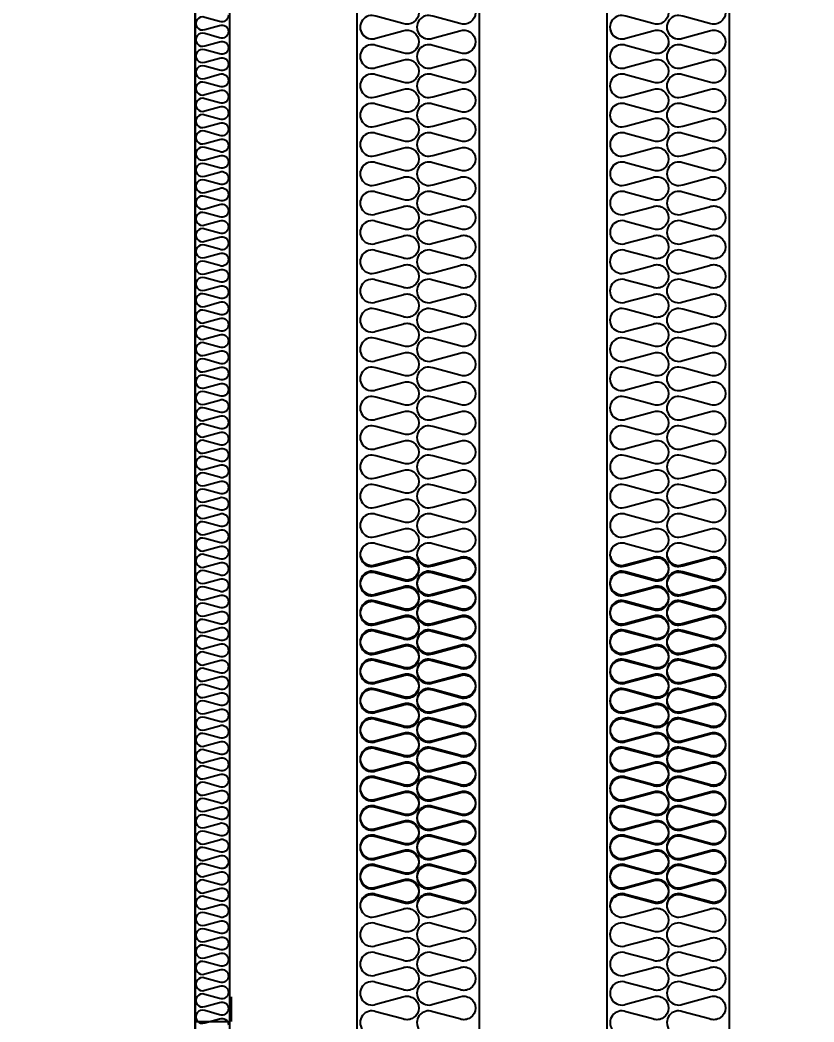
# Model space of a CAD drawing. Header units: millimetres. Extents: x 3347 to 35460, y 2813 to 25521.
# Drawn here: x 6545 to 7517, y 11121 to 12349 of the extents above; entities that cross this region are included whole.
import ezdxf

# ---------------------------------------------------------------- set-up
doc = ezdxf.new("R2010")
doc.units = ezdxf.units.MM
doc.layers.add('SMS', color=220, linetype='Continuous')
doc.layers.add('냉각탑_dim', color=1, linetype='Continuous')
doc.styles.add('HY울릉도L', font='')
doc.styles.get('HY울릉도L').set_extended_font_data('HY울릉도L')
doc.dimstyles.new('성지DIM', dxfattribs={"dimtxt": 3.5, "dimasz": 3, "dimexe": 1, "dimexo": 2.5, "dimgap": 2, "dimtad": 1, "dimdec": 0, "dimzin": 3, "dimdsep": 46, "dimtxsty": 'HY울릉도L', "dimblk": 'ARCHTICK', "dimcen": -2, "dimclrd": 256, "dimclre": 256, "dimclrt": 7, "dimadec": 0, "dimazin": 0, "dimtfac": 1, "dimtdec": 0, "dimtofl": 0, "dimtmove": 0, "dimatfit": 3, "dimfxl": 1, "dimtolj": 1, "dimtzin": 0, "dimlwe": -1, "dimarcsym": 0})

# ---------------------------------------------------------------- blocks, each defined once
blk = doc.blocks.new('*D526')
at = {"layer": 'Defpoints', "color": 0, "transparency": 16777216}
for p in [(6759.2, 14220.2), (6114.5, 10620.2), (6759.2, 10620.2)]:
    blk.add_point(p, dxfattribs=at)
at = {"layer": '냉각탑_dim', "transparency": 16777216}
for p, q in [((6659.2, 14220.2), (6074.5, 14220.2)), ((6659.2, 10620.2), (6074.5, 10620.2))]:
    blk.add_line(p, q, dxfattribs=at)
at = {"layer": '냉각탑_dim', "lineweight": -2, "transparency": 16777216}
blk.add_line((6114.5, 14100.2), (6114.5, 10740.2), dxfattribs=at)
at = {"layer": '냉각탑_dim', "transparency": 16777216}
for points in [[(6094.5, 14100.2), (6134.5, 14100.2), (6114.5, 14220.2)], [(6094.5, 10740.2), (6134.5, 10740.2), (6114.5, 10620.2)]]:
    blk.add_solid(points, dxfattribs=at)
at = {"layer": '냉각탑_dim', "color": 7, "transparency": 16777216, "insert": (5964.5, 12420.2), "char_height": 140, "attachment_point": 5, "rotation": 90, "style": 'HY울릉도L'}
blk.add_mtext('\\A1;3600', dxfattribs=at)
blk = doc.blocks.new('*D529')
at = {"layer": 'Defpoints', "color": 0, "transparency": 16777216}
for p in [(5088.1, 14220.2), (6759.2, 14220.2), (6609.2, 9870.2)]:
    blk.add_point(p, dxfattribs=at)
at = {"layer": '냉각탑_dim', "transparency": 16777216}
for p, q in [((6659.2, 14220.2), (5048.1, 14220.2)), ((6509.2, 9870.2), (5048.1, 9870.2))]:
    blk.add_line(p, q, dxfattribs=at)
at = {"layer": '냉각탑_dim', "lineweight": -2, "transparency": 16777216}
blk.add_line((5088.1, 9990.2), (5088.1, 14100.2), dxfattribs=at)
at = {"layer": '냉각탑_dim', "transparency": 16777216}
for points in [[(5068.1, 14100.2), (5108.1, 14100.2), (5088.1, 14220.2)], [(5068.1, 9990.2), (5108.1, 9990.2), (5088.1, 9870.2)]]:
    blk.add_solid(points, dxfattribs=at)
at = {"layer": '냉각탑_dim', "color": 7, "transparency": 16777216, "insert": (4938.1, 12045.2), "char_height": 140, "attachment_point": 5, "rotation": 90, "style": 'HY울릉도L'}
blk.add_mtext('\\A1;4350', dxfattribs=at)
blk = doc.blocks.new('3')
for p, q in [((6759.2, 14220.2), (6759.2, 10620.2)), ((6759.2, 13828.2), (6759.2, 11122.2)), ((6801.2, 13828.2), (6801.2, 11122.2)), ((6803.2, 11152.2), (6803.2, 11122.2)), ((6759.2, 11122.2), (6801.2, 11122.2))]:
    blk.add_line(p, q)
at = {"color": 7}
for p, q in [((6759.2, 14220.2), (6759.2, 10620.2)), ((6801.2, 14220.2), (6801.2, 10700.2)), ((6957.2, 14178.2), (6957.2, 10700.2)), ((7107.2, 14178.2), (7107.2, 10700.2)), ((7263.2, 14178.2), (7263.2, 10700.2)), ((7413.2, 14178.2), (7413.2, 10700.2))]:
    blk.add_line(p, q, dxfattribs=at)
at = {"ltscale": 500, "elevation": 0}
blk.add_lwpolyline([(6759.2, 14220.2), (10959.2, 14220.2), (10959.2, 10620.2), (6759.2, 10620.2)], close=True, dxfattribs=at)
at = {"layer": 'SMS', "color": 5, "elevation": 0}
for points in [[(7033, 12358.2, -0.524856), (7013.6, 12344.8), (6980.7, 12353.7, 1.449198), (6980.7, 12326.8), (7013.6, 12335.7, -0.524856), (7033, 12322.3, -0.417249), (7018.5, 12307.9)], [(7102.6, 12358.2, -0.524856), (7083.2, 12344.8), (7050.3, 12353.7, 1.449198), (7050.3, 12326.8), (7083.2, 12335.7, -0.524856), (7102.6, 12322.3, -0.417249), (7088.1, 12307.9)], [(7339, 12358.2, -0.524856), (7319.6, 12344.8), (7286.7, 12353.7, 1.449198), (7286.7, 12326.8), (7319.6, 12335.7, -0.524856), (7339, 12322.3, -0.417249), (7324.5, 12307.9)], [(7408.6, 12358.2, -0.524856), (7389.2, 12344.8), (7356.3, 12353.7, 1.449198), (7356.3, 12326.8), (7389.2, 12335.7, -0.524856), (7408.6, 12322.3, -0.417249), (7394.1, 12307.9)], [(6800, 12354.8, -0.524856), (6789.2, 12347.4), (6771, 12352.3, 1.449198), (6771, 12337.4), (6789.2, 12342.3, -0.524856), (6800, 12334.9, -0.524856), (6789.2, 12327.4), (6771, 12332.4, 1.449198), (6771, 12317.4), (6789.2, 12322.4, -0.524856), (6800, 12314.9, -0.524856), (6789.2, 12307.5), (6771, 12312.4, 1.449198), (6771, 12297.5), (6789.2, 12302.4, -0.524856), (6800, 12295, -0.524856), (6789.2, 12287.5), (6771, 12292.5, 1.449198), (6771, 12277.5), (6789.2, 12282.5, -0.524856), (6800, 12275, -0.524856), (6789.2, 12267.6), (6771, 12272.5, 1.449198), (6771, 12257.6), (6789.2, 12262.5, -0.524856), (6800, 12255.1, -0.524856), (6789.2, 12247.6), (6771, 12252.6, 1.449198), (6771, 12237.6), (6789.2, 12242.6, -0.524856), (6800, 12235.1, -0.524856), (6789.2, 12227.7), (6771, 12232.6, 1.449198), (6771, 12217.7), (6789.2, 12222.6, -0.524856), (6800, 12215.2, -0.524856), (6789.2, 12207.7), (6771, 12212.7, 1.449198), (6771, 12197.7), (6789.2, 12202.7, -0.524856), (6800, 12195.2, -0.524856), (6789.2, 12187.8), (6771, 12192.7, 1.449198), (6771, 12177.8), (6789.2, 12182.7, -0.524856), (6800, 12175.3, -0.524856), (6789.2, 12167.8), (6771, 12172.8, 1.449198), (6771, 12157.8), (6789.2, 12162.8, -0.524856), (6800, 12155.3, -0.524856), (6789.2, 12147.9), (6771, 12152.8, 1.449198), (6771, 12137.9), (6789.2, 12142.8, -0.524856), (6800, 12135.4, -0.524856), (6789.2, 12127.9), (6771, 12132.9, 1.449198), (6771, 12117.9), (6789.2, 12122.9, -0.524856), (6800, 12115.4, -0.524856), (6789.2, 12108), (6771, 12112.9, 1.449198), (6771, 12098), (6789.2, 12102.9, -0.524856), (6800, 12095.5, -0.524856), (6789.2, 12088), (6771, 12093, 1.449198), (6771, 12078), (6789.2, 12083, -0.524856), (6800, 12075.5, -0.524856), (6789.2, 12068.1), (6771, 12073, 1.449198), (6771, 12058.1), (6789.2, 12063, -0.524856), (6800, 12055.6, -0.524856), (6789.2, 12048.1), (6771, 12053.1, 1.449198), (6771, 12038.1), (6789.2, 12043.1, -0.524856), (6800, 12035.6, -0.524856), (6789.2, 12028.2), (6771, 12033.1, 1.449198), (6771, 12018.2), (6789.2, 12023.1, -0.524856), (6800, 12015.7, -0.524856), (6789.2, 12008.2), (6771, 12013.2, 1.449198), (6771, 11998.2), (6789.2, 12003.2, -0.524856), (6800, 11995.7, -0.524856), (6789.2, 11988.3), (6771, 11993.2, 1.449198), (6771, 11978.3), (6789.2, 11983.2, -0.524856), (6800, 11975.8, -0.524856), (6789.2, 11968.3), (6771, 11973.3, 1.449198), (6771, 11958.3), (6789.2, 11963.3, -0.524856), (6800, 11955.8, -0.524856), (6789.2, 11948.4), (6771, 11953.3, 1.449198), (6771, 11938.4), (6789.2, 11943.3, -0.524856), (6800, 11935.9, -0.524856), (6789.2, 11928.4), (6771, 11933.4, 1.449198), (6771, 11918.4), (6789.2, 11923.4, -0.524856), (6800, 11915.9, -0.524856), (6789.2, 11908.5), (6771, 11913.4, 1.449198), (6771, 11898.5), (6789.2, 11903.4, -0.524856), (6800, 11896, -0.417249), (6792, 11888)], [(6961.7, 12336.7, 0.446849), (6980.7, 12326.8), (7013.6, 12335.7, -0.524856), (7033, 12322.3, -0.524856), (7013.6, 12308.9), (6980.7, 12317.8, 1.449198), (6980.7, 12290.9), (7013.6, 12299.8, -0.524856), (7033, 12286.4, -0.524856), (7013.6, 12273), (6980.7, 12281.9, 1.449198), (6980.7, 12255), (7013.6, 12263.9, -0.524856), (7033, 12250.5, -0.524856), (7013.6, 12237), (6980.7, 12246, 1.449198), (6980.7, 12219.1), (7013.6, 12228, -0.524856), (7033, 12214.6, -0.524856), (7013.6, 12201.1), (6980.7, 12210, 1.449198), (6980.7, 12183.2), (7013.6, 12192.1, -0.524856), (7033, 12178.7, -0.524856), (7013.6, 12165.2), (6980.7, 12174.1, 1.449198), (6980.7, 12147.3), (7013.6, 12156.2, -0.524856), (7033, 12142.7, -0.524856), (7013.6, 12129.3), (6980.7, 12138.2, 1.449198), (6980.7, 12111.4), (7013.6, 12120.3, -0.524856), (7033, 12106.8, -0.524856), (7013.6, 12093.4), (6980.7, 12102.3, 1.449198), (6980.7, 12075.5), (7013.6, 12084.4, -0.524856), (7033, 12070.9, -0.524856), (7013.6, 12057.5), (6980.7, 12066.4, 1.449198), (6980.7, 12039.5), (7013.6, 12048.4, -0.524856), (7033, 12035, -0.524856), (7013.6, 12021.6), (6980.7, 12030.5, 1.449198), (6980.7, 12003.6), (7013.6, 12012.5, -0.524856), (7033, 11999.1, -0.524856), (7013.6, 11985.7), (6980.7, 11994.6, 1.449198), (6980.7, 11967.7), (7013.6, 11976.6, -0.524856), (7033, 11963.2, -0.524856), (7013.6, 11949.8), (6980.7, 11958.7, 1.449198), (6980.7, 11931.8), (7013.6, 11940.7, -0.524856), (7033, 11927.3, -0.524856), (7013.6, 11913.9), (6980.7, 11922.8, 1.449198), (6980.7, 11895.9), (7013.6, 11904.8, -0.524856), (7033, 11891.4, -0.524856), (7013.6, 11877.9), (6980.7, 11886.9, 1.449198), (6980.7, 11860), (7013.6, 11868.9, -0.524856), (7033, 11855.5, -0.524856), (7013.6, 11842), (6980.7, 11850.9, 1.449198), (6980.7, 11824.1), (7013.6, 11833, -0.524856), (7033, 11819.6, -0.524856), (7013.6, 11806.1), (6980.7, 11815, 1.449198), (6980.7, 11788.2), (7013.6, 11797.1, -0.524856), (7033, 11783.6, -0.524856), (7013.6, 11770.2), (6980.7, 11779.1, 1.449198), (6980.7, 11752.3), (7013.6, 11761.2, -0.524856), (7033, 11747.7, -0.524856), (7013.6, 11734.3), (6980.7, 11743.2, 1.449198), (6980.7, 11716.4), (7013.6, 11725.3, -0.524856), (7033, 11711.8, -0.524856), (7013.6, 11698.4), (6980.7, 11707.3, 1.449198), (6980.7, 11680.4), (7013.6, 11689.3, -0.524856), (7033, 11675.9, -0.524856), (7013.6, 11662.5), (6980.7, 11671.4, 1.449198), (6980.7, 11644.5), (7013.6, 11653.4, -0.524856), (7033, 11640, -0.524856), (7013.6, 11626.6), (6980.7, 11635.5, 1.449198), (6980.7, 11608.6), (7013.6, 11617.5, -0.524856), (7033, 11604.1, -0.524856), (7013.6, 11590.7), (6980.7, 11599.6, 1.449198), (6980.7, 11572.7), (7013.6, 11581.6, -0.524856), (7033, 11568.2, -0.524856), (7013.6, 11554.8), (6980.7, 11563.7, 1.449198), (6980.7, 11536.8), (7013.6, 11545.7, -0.524856), (7033, 11532.3, -0.524856), (7013.6, 11518.8), (6980.7, 11527.8, 1.449198), (6980.7, 11500.9), (7013.6, 11509.8, -0.524856), (7033, 11496.4, -0.524856), (7013.6, 11482.9), (6980.7, 11491.8, 1.449198), (6980.7, 11465), (7013.6, 11473.9, -0.524856), (7033, 11460.5, -0.524856), (7013.6, 11447), (6980.7, 11455.9, 1.449198), (6980.7, 11429.1), (7013.6, 11438, -0.524856), (7033, 11424.5, -0.524856), (7013.6, 11411.1), (6980.7, 11420, 1.449198), (6980.7, 11393.2), (7013.6, 11402.1, -0.524856), (7033, 11388.6, -0.524856), (7013.6, 11375.2), (6980.7, 11384.1, 1.449198), (6980.7, 11357.3), (7013.6, 11366.2, -0.524856), (7033, 11352.7, -0.524856), (7013.6, 11339.3), (6980.7, 11348.2, 1.449198), (6980.7, 11321.3), (7013.6, 11330.2, -0.524856), (7033, 11316.8, -0.524856), (7013.6, 11303.4), (6980.7, 11312.3, 0.440524), (6961.7, 11302.7, 0.440524)], [(7031.3, 12336.7, 0.446849), (7050.3, 12326.8), (7083.2, 12335.7, -0.524856), (7102.6, 12322.3, -0.524856), (7083.2, 12308.9), (7050.3, 12317.8, 1.449198), (7050.3, 12290.9), (7083.2, 12299.8, -0.524856), (7102.6, 12286.4, -0.524856), (7083.2, 12273), (7050.3, 12281.9, 1.449198), (7050.3, 12255), (7083.2, 12263.9, -0.524856), (7102.6, 12250.5, -0.524856), (7083.2, 12237), (7050.3, 12246, 1.449198), (7050.3, 12219.1), (7083.2, 12228, -0.524856), (7102.6, 12214.6, -0.524856), (7083.2, 12201.1), (7050.3, 12210, 1.449198), (7050.3, 12183.2), (7083.2, 12192.1, -0.524856), (7102.6, 12178.7, -0.524856), (7083.2, 12165.2), (7050.3, 12174.1, 1.449198), (7050.3, 12147.3), (7083.2, 12156.2, -0.524856), (7102.6, 12142.7, -0.524856), (7083.2, 12129.3), (7050.3, 12138.2, 1.449198), (7050.3, 12111.4), (7083.2, 12120.3, -0.524856), (7102.6, 12106.8, -0.524856), (7083.2, 12093.4), (7050.3, 12102.3, 1.449198), (7050.3, 12075.5), (7083.2, 12084.4, -0.524856), (7102.6, 12070.9, -0.524856), (7083.2, 12057.5), (7050.3, 12066.4, 1.449198), (7050.3, 12039.5), (7083.2, 12048.4, -0.524856), (7102.6, 12035, -0.524856), (7083.2, 12021.6), (7050.3, 12030.5, 1.449198), (7050.3, 12003.6), (7083.2, 12012.5, -0.524856), (7102.6, 11999.1, -0.524856), (7083.2, 11985.7), (7050.3, 11994.6, 1.449198), (7050.3, 11967.7), (7083.2, 11976.6, -0.524856), (7102.6, 11963.2, -0.524856), (7083.2, 11949.8), (7050.3, 11958.7, 1.449198), (7050.3, 11931.8), (7083.2, 11940.7, -0.524856), (7102.6, 11927.3, -0.524856), (7083.2, 11913.9), (7050.3, 11922.8, 1.449198), (7050.3, 11895.9), (7083.2, 11904.8, -0.524856), (7102.6, 11891.4, -0.524856), (7083.2, 11877.9), (7050.3, 11886.9, 1.449198), (7050.3, 11860), (7083.2, 11868.9, -0.524856), (7102.6, 11855.5, -0.524856), (7083.2, 11842), (7050.3, 11850.9, 1.449198), (7050.3, 11824.1), (7083.2, 11833, -0.524856), (7102.6, 11819.6, -0.524856), (7083.2, 11806.1), (7050.3, 11815, 1.449198), (7050.3, 11788.2), (7083.2, 11797.1, -0.524856), (7102.6, 11783.6, -0.524856), (7083.2, 11770.2), (7050.3, 11779.1, 1.449198), (7050.3, 11752.3), (7083.2, 11761.2, -0.524856), (7102.6, 11747.7, -0.524856), (7083.2, 11734.3), (7050.3, 11743.2, 1.449198), (7050.3, 11716.4), (7083.2, 11725.3, -0.524856), (7102.6, 11711.8, -0.524856), (7083.2, 11698.4), (7050.3, 11707.3, 1.449198), (7050.3, 11680.4), (7083.2, 11689.3, -0.524856), (7102.6, 11675.9, -0.524856), (7083.2, 11662.5), (7050.3, 11671.4, 1.449198), (7050.3, 11644.5), (7083.2, 11653.4, -0.524856), (7102.6, 11640, -0.524856), (7083.2, 11626.6), (7050.3, 11635.5, 1.449198), (7050.3, 11608.6), (7083.2, 11617.5, -0.524856), (7102.6, 11604.1, -0.524856), (7083.2, 11590.7), (7050.3, 11599.6, 1.449198), (7050.3, 11572.7), (7083.2, 11581.6, -0.524856), (7102.6, 11568.2, -0.524856), (7083.2, 11554.8), (7050.3, 11563.7, 1.449198), (7050.3, 11536.8), (7083.2, 11545.7, -0.524856), (7102.6, 11532.3, -0.524856), (7083.2, 11518.8), (7050.3, 11527.8, 1.449198), (7050.3, 11500.9), (7083.2, 11509.8, -0.524856), (7102.6, 11496.4, -0.524856), (7083.2, 11482.9), (7050.3, 11491.8, 1.449198), (7050.3, 11465), (7083.2, 11473.9, -0.524856), (7102.6, 11460.5, -0.524856), (7083.2, 11447), (7050.3, 11455.9, 1.449198), (7050.3, 11429.1), (7083.2, 11438, -0.524856), (7102.6, 11424.5, -0.524856), (7083.2, 11411.1), (7050.3, 11420, 1.449198), (7050.3, 11393.2), (7083.2, 11402.1, -0.524856), (7102.6, 11388.6, -0.524856), (7083.2, 11375.2), (7050.3, 11384.1, 1.449198), (7050.3, 11357.3), (7083.2, 11366.2, -0.524856), (7102.6, 11352.7, -0.524856), (7083.2, 11339.3), (7050.3, 11348.2, 1.449198), (7050.3, 11321.3), (7083.2, 11330.2, -0.524856), (7102.6, 11316.8, -0.524856), (7083.2, 11303.4), (7050.3, 11312.3, 0.440524), (7031.4, 11302.7, 0.440524)], [(7267.7, 12336.7, 0.446849), (7286.7, 12326.8), (7319.6, 12335.7, -0.524856), (7339, 12322.3, -0.524856), (7319.6, 12308.9), (7286.7, 12317.8, 1.449198), (7286.7, 12290.9), (7319.6, 12299.8, -0.524856), (7339, 12286.4, -0.524856), (7319.6, 12273), (7286.7, 12281.9, 1.449198), (7286.7, 12255), (7319.6, 12263.9, -0.524856), (7339, 12250.5, -0.524856), (7319.6, 12237), (7286.7, 12246, 1.449198), (7286.7, 12219.1), (7319.6, 12228, -0.524856), (7339, 12214.6, -0.524856), (7319.6, 12201.1), (7286.7, 12210, 1.449198), (7286.7, 12183.2), (7319.6, 12192.1, -0.524856), (7339, 12178.7, -0.524856), (7319.6, 12165.2), (7286.7, 12174.1, 1.449198), (7286.7, 12147.3), (7319.6, 12156.2, -0.524856), (7339, 12142.7, -0.524856), (7319.6, 12129.3), (7286.7, 12138.2, 1.449198), (7286.7, 12111.4), (7319.6, 12120.3, -0.524856), (7339, 12106.8, -0.524856), (7319.6, 12093.4), (7286.7, 12102.3, 1.449198), (7286.7, 12075.5), (7319.6, 12084.4, -0.524856), (7339, 12070.9, -0.524856), (7319.6, 12057.5), (7286.7, 12066.4, 1.449198), (7286.7, 12039.5), (7319.6, 12048.4, -0.524856), (7339, 12035, -0.524856), (7319.6, 12021.6), (7286.7, 12030.5, 1.449198), (7286.7, 12003.6), (7319.6, 12012.5, -0.524856), (7339, 11999.1, -0.524856), (7319.6, 11985.7), (7286.7, 11994.6, 1.449198), (7286.7, 11967.7), (7319.6, 11976.6, -0.524856), (7339, 11963.2, -0.524856), (7319.6, 11949.8), (7286.7, 11958.7, 1.449198), (7286.7, 11931.8), (7319.6, 11940.7, -0.524856), (7339, 11927.3, -0.524856), (7319.6, 11913.9), (7286.7, 11922.8, 1.449198), (7286.7, 11895.9), (7319.6, 11904.8, -0.524856), (7339, 11891.4, -0.524856), (7319.6, 11877.9), (7286.7, 11886.9, 1.449198), (7286.7, 11860), (7319.6, 11868.9, -0.524856), (7339, 11855.5, -0.524856), (7319.6, 11842), (7286.7, 11850.9, 1.449198), (7286.7, 11824.1), (7319.6, 11833, -0.524856), (7339, 11819.6, -0.524856), (7319.6, 11806.1), (7286.7, 11815, 1.449198), (7286.7, 11788.2), (7319.6, 11797.1, -0.524856), (7339, 11783.6, -0.524856), (7319.6, 11770.2), (7286.7, 11779.1, 1.449198), (7286.7, 11752.3), (7319.6, 11761.2, -0.524856), (7339, 11747.7, -0.524856), (7319.6, 11734.3), (7286.7, 11743.2, 1.449198), (7286.7, 11716.4), (7319.6, 11725.3, -0.524856), (7339, 11711.8, -0.524856), (7319.6, 11698.4), (7286.7, 11707.3, 1.449198), (7286.7, 11680.4), (7319.6, 11689.3, -0.524856), (7339, 11675.9, -0.524856), (7319.6, 11662.5), (7286.7, 11671.4, 1.449198), (7286.7, 11644.5), (7319.6, 11653.4, -0.524856), (7339, 11640, -0.524856), (7319.6, 11626.6), (7286.7, 11635.5, 1.449198), (7286.7, 11608.6), (7319.6, 11617.5, -0.524856), (7339, 11604.1, -0.524856), (7319.6, 11590.7), (7286.7, 11599.6, 1.449198), (7286.7, 11572.7), (7319.6, 11581.6, -0.524856), (7339, 11568.2, -0.524856), (7319.6, 11554.8), (7286.7, 11563.7, 1.449198), (7286.7, 11536.8), (7319.6, 11545.7, -0.524856), (7339, 11532.3, -0.524856), (7319.6, 11518.8), (7286.7, 11527.8, 1.449198), (7286.7, 11500.9), (7319.6, 11509.8, -0.524856), (7339, 11496.4, -0.524856), (7319.6, 11482.9), (7286.7, 11491.8, 1.449198), (7286.7, 11465), (7319.6, 11473.9, -0.524856), (7339, 11460.5, -0.524856), (7319.6, 11447), (7286.7, 11455.9, 1.449198), (7286.7, 11429.1), (7319.6, 11438, -0.524856), (7339, 11424.5, -0.524856), (7319.6, 11411.1), (7286.7, 11420, 1.449198), (7286.7, 11393.2), (7319.6, 11402.1, -0.524856), (7339, 11388.6, -0.524856), (7319.6, 11375.2), (7286.7, 11384.1, 1.449198), (7286.7, 11357.3), (7319.6, 11366.2, -0.524856), (7339, 11352.7, -0.524856), (7319.6, 11339.3), (7286.7, 11348.2, 1.449198), (7286.7, 11321.3), (7319.6, 11330.2, -0.524856), (7339, 11316.8, -0.524856), (7319.6, 11303.4), (7286.7, 11312.3, 0.440524), (7267.7, 11302.7, 0.440524)], [(7337.3, 12336.7, 0.446849), (7356.3, 12326.8), (7389.2, 12335.7, -0.524856), (7408.6, 12322.3, -0.524856), (7389.2, 12308.9), (7356.3, 12317.8, 1.449198), (7356.3, 12290.9), (7389.2, 12299.8, -0.524856), (7408.6, 12286.4, -0.524856), (7389.2, 12273), (7356.3, 12281.9, 1.449198), (7356.3, 12255), (7389.2, 12263.9, -0.524856), (7408.6, 12250.5, -0.524856), (7389.2, 12237), (7356.3, 12246, 1.449198), (7356.3, 12219.1), (7389.2, 12228, -0.524856), (7408.6, 12214.6, -0.524856), (7389.2, 12201.1), (7356.3, 12210, 1.449198), (7356.3, 12183.2), (7389.2, 12192.1, -0.524856), (7408.6, 12178.7, -0.524856), (7389.2, 12165.2), (7356.3, 12174.1, 1.449198), (7356.3, 12147.3), (7389.2, 12156.2, -0.524856), (7408.6, 12142.7, -0.524856), (7389.2, 12129.3), (7356.3, 12138.2, 1.449198), (7356.3, 12111.4), (7389.2, 12120.3, -0.524856), (7408.6, 12106.8, -0.524856), (7389.2, 12093.4), (7356.3, 12102.3, 1.449198), (7356.3, 12075.5), (7389.2, 12084.4, -0.524856), (7408.6, 12070.9, -0.524856), (7389.2, 12057.5), (7356.3, 12066.4, 1.449198), (7356.3, 12039.5), (7389.2, 12048.4, -0.524856), (7408.6, 12035, -0.524856), (7389.2, 12021.6), (7356.3, 12030.5, 1.449198), (7356.3, 12003.6), (7389.2, 12012.5, -0.524856), (7408.6, 11999.1, -0.524856), (7389.2, 11985.7), (7356.3, 11994.6, 1.449198), (7356.3, 11967.7), (7389.2, 11976.6, -0.524856), (7408.6, 11963.2, -0.524856), (7389.2, 11949.8), (7356.3, 11958.7, 1.449198), (7356.3, 11931.8), (7389.2, 11940.7, -0.524856), (7408.6, 11927.3, -0.524856), (7389.2, 11913.9), (7356.3, 11922.8, 1.449198), (7356.3, 11895.9), (7389.2, 11904.8, -0.524856), (7408.6, 11891.4, -0.524856), (7389.2, 11877.9), (7356.3, 11886.9, 1.449198), (7356.3, 11860), (7389.2, 11868.9, -0.524856), (7408.6, 11855.5, -0.524856), (7389.2, 11842), (7356.3, 11850.9, 1.449198), (7356.3, 11824.1), (7389.2, 11833, -0.524856), (7408.6, 11819.6, -0.524856), (7389.2, 11806.1), (7356.3, 11815, 1.449198), (7356.3, 11788.2), (7389.2, 11797.1, -0.524856), (7408.6, 11783.6, -0.524856), (7389.2, 11770.2), (7356.3, 11779.1, 1.449198), (7356.3, 11752.3), (7389.2, 11761.2, -0.524856), (7408.6, 11747.7, -0.524856), (7389.2, 11734.3), (7356.3, 11743.2, 1.449198), (7356.3, 11716.4), (7389.2, 11725.3, -0.524856), (7408.6, 11711.8, -0.524856), (7389.2, 11698.4), (7356.3, 11707.3, 1.449198), (7356.3, 11680.4), (7389.2, 11689.3, -0.524856), (7408.6, 11675.9, -0.524856), (7389.2, 11662.5), (7356.3, 11671.4, 1.449198), (7356.3, 11644.5), (7389.2, 11653.4, -0.524856), (7408.6, 11640, -0.524856), (7389.2, 11626.6), (7356.3, 11635.5, 1.449198), (7356.3, 11608.6), (7389.2, 11617.5, -0.524856), (7408.6, 11604.1, -0.524856), (7389.2, 11590.7), (7356.3, 11599.6, 1.449198), (7356.3, 11572.7), (7389.2, 11581.6, -0.524856), (7408.6, 11568.2, -0.524856), (7389.2, 11554.8), (7356.3, 11563.7, 1.449198), (7356.3, 11536.8), (7389.2, 11545.7, -0.524856), (7408.6, 11532.3, -0.524856), (7389.2, 11518.8), (7356.3, 11527.8, 1.449198), (7356.3, 11500.9), (7389.2, 11509.8, -0.524856), (7408.6, 11496.4, -0.524856), (7389.2, 11482.9), (7356.3, 11491.8, 1.449198), (7356.3, 11465), (7389.2, 11473.9, -0.524856), (7408.6, 11460.5, -0.524856), (7389.2, 11447), (7356.3, 11455.9, 1.449198), (7356.3, 11429.1), (7389.2, 11438, -0.524856), (7408.6, 11424.5, -0.524856), (7389.2, 11411.1), (7356.3, 11420, 1.449198), (7356.3, 11393.2), (7389.2, 11402.1, -0.524856), (7408.6, 11388.6, -0.524856), (7389.2, 11375.2), (7356.3, 11384.1, 1.449198), (7356.3, 11357.3), (7389.2, 11366.2, -0.524856), (7408.6, 11352.7, -0.524856), (7389.2, 11339.3), (7356.3, 11348.2, 1.449198), (7356.3, 11321.3), (7389.2, 11330.2, -0.524856), (7408.6, 11316.8, -0.524856), (7389.2, 11303.4), (7356.3, 11312.3, 0.440524), (7337.4, 11302.7, 0.440524)], [(6760.4, 11904, 0.446849), (6771, 11898.5), (6789.2, 11903.4, -0.524856), (6800, 11896, -0.524856), (6789.2, 11888.5), (6771, 11893.5, 1.449198), (6771, 11878.5), (6789.2, 11883.5, -0.524856), (6800, 11876, -0.524856), (6789.2, 11868.6), (6771, 11873.5, 1.449198), (6771, 11858.6), (6789.2, 11863.5, -0.524856), (6800, 11856.1, -0.524856), (6789.2, 11848.6), (6771, 11853.6, 1.449198), (6771, 11838.6), (6789.2, 11843.6, -0.524856), (6800, 11836.1, -0.524856), (6789.2, 11828.7), (6771, 11833.6, 1.449198), (6771, 11818.7), (6789.2, 11823.6, -0.524856), (6800, 11816.2, -0.524856), (6789.2, 11808.7), (6771, 11813.7, 1.449198), (6771, 11798.7), (6789.2, 11803.7, -0.524856), (6800, 11796.2, -0.524856), (6789.2, 11788.8), (6771, 11793.7, 1.449198), (6771, 11778.8), (6789.2, 11783.7, -0.524856), (6800, 11776.3, -0.524856), (6789.2, 11768.8), (6771, 11773.8, 1.449198), (6771, 11758.8), (6789.2, 11763.8, -0.524856), (6800, 11756.3, -0.524856), (6789.2, 11748.9), (6771, 11753.8, 1.449198), (6771, 11738.9), (6789.2, 11743.8, -0.524856), (6800, 11736.4, -0.524856), (6789.2, 11728.9), (6771, 11733.9, 1.449198), (6771, 11718.9), (6789.2, 11723.9, -0.524856), (6800, 11716.4, -0.524856), (6789.2, 11709), (6771, 11713.9, 1.449198), (6771, 11699), (6789.2, 11703.9, -0.524856), (6800, 11696.5, -0.524856), (6789.2, 11689), (6771, 11694, 1.449198), (6771, 11679), (6789.2, 11684, -0.524856), (6800, 11676.5, -0.524856), (6789.2, 11669.1), (6771, 11674, 1.449198), (6771, 11659.1), (6789.2, 11664, -0.524856), (6800, 11656.6, -0.524856), (6789.2, 11649.1), (6771, 11654.1, 1.449198), (6771, 11639.1), (6789.2, 11644.1, -0.524856), (6800, 11636.6, -0.524856), (6789.2, 11629.2), (6771, 11634.1, 1.449198), (6771, 11619.2), (6789.2, 11624.1, -0.524856), (6800, 11616.7, -0.524856), (6789.2, 11609.2), (6771, 11614.2, 1.449198), (6771, 11599.2), (6789.2, 11604.2, -0.524856), (6800, 11596.7, -0.524856), (6789.2, 11589.3), (6771, 11594.2, 1.449198), (6771, 11579.3), (6789.2, 11584.2, -0.524856), (6800, 11576.8, -0.524856), (6789.2, 11569.3), (6771, 11574.3, 1.449198), (6771, 11559.3), (6789.2, 11564.3, -0.524856), (6800, 11556.8, -0.524856), (6789.2, 11549.4), (6771, 11554.3, 1.449198), (6771, 11539.4), (6789.2, 11544.3, -0.524856), (6800, 11536.9, -0.524856), (6789.2, 11529.4), (6771, 11534.4, 1.449198), (6771, 11519.4), (6789.2, 11524.4, -0.524856), (6800, 11516.9, -0.524856), (6789.2, 11509.5), (6771, 11514.4, 1.449198), (6771, 11499.5), (6789.2, 11504.4, -0.524856), (6800, 11497, -0.524856), (6789.2, 11489.5), (6771, 11494.5, 1.449198), (6771, 11479.5), (6789.2, 11484.5, -0.524856), (6800, 11477, -0.524856), (6789.2, 11469.6), (6771, 11474.5, 1.449198), (6771, 11459.6), (6789.2, 11464.5, -0.524856), (6800, 11457.1, -0.524856), (6789.2, 11449.6), (6771, 11454.6, 1.449198), (6771, 11439.6), (6789.2, 11444.6, -0.524856), (6800, 11437.1, -0.524856), (6789.2, 11429.7), (6771, 11434.6, 1.449198), (6771, 11419.7), (6789.2, 11424.6, -0.524856), (6800, 11417.2, -0.524856), (6789.2, 11409.7), (6771, 11414.7, 1.449198), (6771, 11399.7), (6789.2, 11404.7, -0.524856), (6800, 11397.2, -0.524856), (6789.2, 11389.8), (6771, 11394.7, 1.449198), (6771, 11379.8), (6789.2, 11384.7, -0.524856), (6800, 11377.3, -0.524856), (6789.2, 11369.8), (6771, 11374.8, 1.449198), (6771, 11359.8), (6789.2, 11364.8, -0.524856), (6800, 11357.3, -0.524856), (6789.2, 11349.9), (6771, 11354.8, 1.449198), (6771, 11339.9), (6789.2, 11344.8, -0.524856), (6800, 11337.4, -0.524856), (6789.2, 11329.9), (6771, 11334.9, 1.449198), (6771, 11319.9), (6789.2, 11324.9, -0.524856), (6800, 11317.4, -0.417249), (6792, 11309.5)], [(6961.7, 11691.7, 0.446849), (6980.7, 11681.8), (7013.6, 11690.7, -0.524856), (7033, 11677.3, -0.524856), (7013.6, 11663.9), (6980.7, 11672.8, 1.449198), (6980.7, 11645.9), (7013.6, 11654.8, -0.524856), (7033, 11641.4, -0.524856), (7013.6, 11628), (6980.7, 11636.9, 1.449198), (6980.7, 11610), (7013.6, 11618.9, -0.524856), (7033, 11605.5, -0.524856), (7013.6, 11592), (6980.7, 11601, 1.449198), (6980.7, 11574.1), (7013.6, 11583, -0.524856), (7033, 11569.6, -0.524856), (7013.6, 11556.1), (6980.7, 11565, 1.449198), (6980.7, 11538.2), (7013.6, 11547.1, -0.524856), (7033, 11533.7, -0.524856), (7013.6, 11520.2), (6980.7, 11529.1, 1.449198), (6980.7, 11502.3), (7013.6, 11511.2, -0.524856), (7033, 11497.7, -0.524856), (7013.6, 11484.3), (6980.7, 11493.2, 1.449198), (6980.7, 11466.4), (7013.6, 11475.3, -0.524856), (7033, 11461.8, -0.524856), (7013.6, 11448.4), (6980.7, 11457.3, 1.449198), (6980.7, 11430.5), (7013.6, 11439.4, -0.524856), (7033, 11425.9, -0.524856), (7013.6, 11412.5), (6980.7, 11421.4, 1.449198), (6980.7, 11394.5), (7013.6, 11403.4, -0.524856), (7033, 11390, -0.524856), (7013.6, 11376.6), (6980.7, 11385.5, 1.449198), (6980.7, 11358.6), (7013.6, 11367.5, -0.524856), (7033, 11354.1, -0.524856), (7013.6, 11340.7), (6980.7, 11349.6, 1.449198), (6980.7, 11322.7), (7013.6, 11331.6, -0.524856), (7033, 11318.2, -0.524856), (7013.6, 11304.8), (6980.7, 11313.7, 1.449198), (6980.7, 11286.8), (7013.6, 11295.7, -0.524856), (7033, 11282.3, -0.524856), (7013.6, 11268.9), (6980.7, 11277.8, 1.449198), (6980.7, 11250.9), (7013.6, 11259.8, -0.524856), (7033, 11246.4, -0.524856), (7013.6, 11232.9), (6980.7, 11241.9, 1.449198), (6980.7, 11215), (7013.6, 11223.9, -0.524856), (7033, 11210.5, -0.524856), (7013.6, 11197), (6980.7, 11205.9, 1.449198), (6980.7, 11179.1), (7013.6, 11188, -0.524856), (7033, 11174.6, -0.524856), (7013.6, 11161.1), (6980.7, 11170, 1.449198), (6980.7, 11143.2), (7013.6, 11152.1, -0.524856), (7033, 11138.6, -0.524856), (7013.6, 11125.2), (6980.7, 11134.1, 1.449198), (6980.7, 11107.3)], [(7031.3, 11691.7, 0.446849), (7050.3, 11681.8), (7083.2, 11690.7, -0.524856), (7102.6, 11677.3, -0.524856), (7083.2, 11663.9), (7050.3, 11672.8, 1.449198), (7050.3, 11645.9), (7083.2, 11654.8, -0.524856), (7102.6, 11641.4, -0.524856), (7083.2, 11628), (7050.3, 11636.9, 1.449198), (7050.3, 11610), (7083.2, 11618.9, -0.524856), (7102.6, 11605.5, -0.524856), (7083.2, 11592), (7050.3, 11601, 1.449198), (7050.3, 11574.1), (7083.2, 11583, -0.524856), (7102.6, 11569.6, -0.524856), (7083.2, 11556.1), (7050.3, 11565, 1.449198), (7050.3, 11538.2), (7083.2, 11547.1, -0.524856), (7102.6, 11533.7, -0.524856), (7083.2, 11520.2), (7050.3, 11529.1, 1.449198), (7050.3, 11502.3), (7083.2, 11511.2, -0.524856), (7102.6, 11497.7, -0.524856), (7083.2, 11484.3), (7050.3, 11493.2, 1.449198), (7050.3, 11466.4), (7083.2, 11475.3, -0.524856), (7102.6, 11461.8, -0.524856), (7083.2, 11448.4), (7050.3, 11457.3, 1.449198), (7050.3, 11430.5), (7083.2, 11439.4, -0.524856), (7102.6, 11425.9, -0.524856), (7083.2, 11412.5), (7050.3, 11421.4, 1.449198), (7050.3, 11394.5), (7083.2, 11403.4, -0.524856), (7102.6, 11390, -0.524856), (7083.2, 11376.6), (7050.3, 11385.5, 1.449198), (7050.3, 11358.6), (7083.2, 11367.5, -0.524856), (7102.6, 11354.1, -0.524856), (7083.2, 11340.7), (7050.3, 11349.6, 1.449198), (7050.3, 11322.7), (7083.2, 11331.6, -0.524856), (7102.6, 11318.2, -0.524856), (7083.2, 11304.8), (7050.3, 11313.7, 1.449198), (7050.3, 11286.8), (7083.2, 11295.7, -0.524856), (7102.6, 11282.3, -0.524856), (7083.2, 11268.9), (7050.3, 11277.8, 1.449198), (7050.3, 11250.9), (7083.2, 11259.8, -0.524856), (7102.6, 11246.4, -0.524856), (7083.2, 11232.9), (7050.3, 11241.9, 1.449198), (7050.3, 11215), (7083.2, 11223.9, -0.524856), (7102.6, 11210.5, -0.524856), (7083.2, 11197), (7050.3, 11205.9, 1.449198), (7050.3, 11179.1), (7083.2, 11188, -0.524856), (7102.6, 11174.6, -0.524856), (7083.2, 11161.1), (7050.3, 11170, 1.449198), (7050.3, 11143.2), (7083.2, 11152.1, -0.524856), (7102.6, 11138.6, -0.524856), (7083.2, 11125.2), (7050.3, 11134.1, 1.449198), (7050.3, 11107.3)], [(7267.7, 11691.7, 0.446849), (7286.7, 11681.8), (7319.6, 11690.7, -0.524856), (7339, 11677.3, -0.524856), (7319.6, 11663.9), (7286.7, 11672.8, 1.449198), (7286.7, 11645.9), (7319.6, 11654.8, -0.524856), (7339, 11641.4, -0.524856), (7319.6, 11628), (7286.7, 11636.9, 1.449198), (7286.7, 11610), (7319.6, 11618.9, -0.524856), (7339, 11605.5, -0.524856), (7319.6, 11592), (7286.7, 11601, 1.449198), (7286.7, 11574.1), (7319.6, 11583, -0.524856), (7339, 11569.6, -0.524856), (7319.6, 11556.1), (7286.7, 11565, 1.449198), (7286.7, 11538.2), (7319.6, 11547.1, -0.524856), (7339, 11533.7, -0.524856), (7319.6, 11520.2), (7286.7, 11529.1, 1.449198), (7286.7, 11502.3), (7319.6, 11511.2, -0.524856), (7339, 11497.7, -0.524856), (7319.6, 11484.3), (7286.7, 11493.2, 1.449198), (7286.7, 11466.4), (7319.6, 11475.3, -0.524856), (7339, 11461.8, -0.524856), (7319.6, 11448.4), (7286.7, 11457.3, 1.449198), (7286.7, 11430.5), (7319.6, 11439.4, -0.524856), (7339, 11425.9, -0.524856), (7319.6, 11412.5), (7286.7, 11421.4, 1.449198), (7286.7, 11394.5), (7319.6, 11403.4, -0.524856), (7339, 11390, -0.524856), (7319.6, 11376.6), (7286.7, 11385.5, 1.449198), (7286.7, 11358.6), (7319.6, 11367.5, -0.524856), (7339, 11354.1, -0.524856), (7319.6, 11340.7), (7286.7, 11349.6, 1.449198), (7286.7, 11322.7), (7319.6, 11331.6, -0.524856), (7339, 11318.2, -0.524856), (7319.6, 11304.8), (7286.7, 11313.7, 1.449198), (7286.7, 11286.8), (7319.6, 11295.7, -0.524856), (7339, 11282.3, -0.524856), (7319.6, 11268.9), (7286.7, 11277.8, 1.449198), (7286.7, 11250.9), (7319.6, 11259.8, -0.524856), (7339, 11246.4, -0.524856), (7319.6, 11232.9), (7286.7, 11241.9, 1.449198), (7286.7, 11215), (7319.6, 11223.9, -0.524856), (7339, 11210.5, -0.524856), (7319.6, 11197), (7286.7, 11205.9, 1.449198), (7286.7, 11179.1), (7319.6, 11188, -0.524856), (7339, 11174.6, -0.524856), (7319.6, 11161.1), (7286.7, 11170, 1.449198), (7286.7, 11143.2), (7319.6, 11152.1, -0.524856), (7339, 11138.6, -0.524856), (7319.6, 11125.2), (7286.7, 11134.1, 1.449198), (7286.7, 11107.3)], [(7337.3, 11691.7, 0.446849), (7356.3, 11681.8), (7389.2, 11690.7, -0.524856), (7408.6, 11677.3, -0.524856), (7389.2, 11663.9), (7356.3, 11672.8, 1.449198), (7356.3, 11645.9), (7389.2, 11654.8, -0.524856), (7408.6, 11641.4, -0.524856), (7389.2, 11628), (7356.3, 11636.9, 1.449198), (7356.3, 11610), (7389.2, 11618.9, -0.524856), (7408.6, 11605.5, -0.524856), (7389.2, 11592), (7356.3, 11601, 1.449198), (7356.3, 11574.1), (7389.2, 11583, -0.524856), (7408.6, 11569.6, -0.524856), (7389.2, 11556.1), (7356.3, 11565, 1.449198), (7356.3, 11538.2), (7389.2, 11547.1, -0.524856), (7408.6, 11533.7, -0.524856), (7389.2, 11520.2), (7356.3, 11529.1, 1.449198), (7356.3, 11502.3), (7389.2, 11511.2, -0.524856), (7408.6, 11497.7, -0.524856), (7389.2, 11484.3), (7356.3, 11493.2, 1.449198), (7356.3, 11466.4), (7389.2, 11475.3, -0.524856), (7408.6, 11461.8, -0.524856), (7389.2, 11448.4), (7356.3, 11457.3, 1.449198), (7356.3, 11430.5), (7389.2, 11439.4, -0.524856), (7408.6, 11425.9, -0.524856), (7389.2, 11412.5), (7356.3, 11421.4, 1.449198), (7356.3, 11394.5), (7389.2, 11403.4, -0.524856), (7408.6, 11390, -0.524856), (7389.2, 11376.6), (7356.3, 11385.5, 1.449198), (7356.3, 11358.6), (7389.2, 11367.5, -0.524856), (7408.6, 11354.1, -0.524856), (7389.2, 11340.7), (7356.3, 11349.6, 1.449198), (7356.3, 11322.7), (7389.2, 11331.6, -0.524856), (7408.6, 11318.2, -0.524856), (7389.2, 11304.8), (7356.3, 11313.7, 1.449198), (7356.3, 11286.8), (7389.2, 11295.7, -0.524856), (7408.6, 11282.3, -0.524856), (7389.2, 11268.9), (7356.3, 11277.8, 1.449198), (7356.3, 11250.9), (7389.2, 11259.8, -0.524856), (7408.6, 11246.4, -0.524856), (7389.2, 11232.9), (7356.3, 11241.9, 1.449198), (7356.3, 11215), (7389.2, 11223.9, -0.524856), (7408.6, 11210.5, -0.524856), (7389.2, 11197), (7356.3, 11205.9, 1.449198), (7356.3, 11179.1), (7389.2, 11188, -0.524856), (7408.6, 11174.6, -0.524856), (7389.2, 11161.1), (7356.3, 11170, 1.449198), (7356.3, 11143.2), (7389.2, 11152.1, -0.524856), (7408.6, 11138.6, -0.524856), (7389.2, 11125.2), (7356.3, 11134.1, 1.449198), (7356.3, 11107.3)], [(6760.4, 11325.4, 0.446849), (6771, 11319.9), (6789.2, 11324.9, -0.524856), (6800, 11317.4, -0.524856), (6789.2, 11310), (6771, 11314.9, 1.449198), (6771, 11300), (6789.2, 11304.9, -0.524856), (6800, 11297.5, -0.524856), (6789.2, 11290), (6771, 11295, 1.449198), (6771, 11280), (6789.2, 11285, -0.524856), (6800, 11277.5, -0.524856), (6789.2, 11270.1), (6771, 11275, 1.449198), (6771, 11260.1), (6789.2, 11265, -0.524856), (6800, 11257.6, -0.524856), (6789.2, 11250.1), (6771, 11255.1, 1.449198), (6771, 11240.1), (6789.2, 11245.1, -0.524856), (6800, 11237.6, -0.524856), (6789.2, 11230.2), (6771, 11235.1, 1.449198), (6771, 11220.2), (6789.2, 11225.1, -0.524856), (6800, 11217.7, -0.524856), (6789.2, 11210.2), (6771, 11215.2, 1.449198), (6771, 11200.2), (6789.2, 11205.2, -0.524856), (6800, 11197.7, -0.524856), (6789.2, 11190.3), (6771, 11195.2, 1.449198), (6771, 11180.3), (6789.2, 11185.2, -0.524856), (6800, 11177.8, -0.524856), (6789.2, 11170.3), (6771, 11175.3, 1.449198), (6771, 11160.3), (6789.2, 11165.3, -0.524856), (6800, 11157.8, -0.524856), (6789.2, 11150.4), (6771, 11155.3, 1.449198), (6771, 11140.4), (6789.2, 11145.3, -0.524856), (6800, 11137.9, -0.524856), (6789.2, 11130.4), (6771, 11135.4, 1.449198), (6771, 11120.4), (6789.2, 11125.4, -0.524856), (6800, 11117.9, -0.524856)], [(6980.7, 11312.3, 1.449198), (6980.7, 11285.4), (7013.6, 11294.3, -0.524856), (7033, 11280.9, -0.524856), (7013.6, 11267.5), (6980.7, 11276.4, 0.54148), (6961.2, 11262.2, 0.54148)], [(7050.3, 11312.3, 1.449198), (7050.3, 11285.4), (7083.2, 11294.3, -0.524856), (7102.6, 11280.9, -0.524856), (7083.2, 11267.5), (7050.3, 11276.4, 0.54148), (7030.8, 11262.2, 0.54148)], [(7286.7, 11312.3, 1.449198), (7286.7, 11285.4), (7319.6, 11294.3, -0.524856), (7339, 11280.9, -0.524856), (7319.6, 11267.5), (7286.7, 11276.4, 0.54148), (7267.2, 11262.2, 0.54148)], [(7356.3, 11312.3, 1.449198), (7356.3, 11285.4), (7389.2, 11294.3, -0.524856), (7408.6, 11280.9, -0.524856), (7389.2, 11267.5), (7356.3, 11276.4, 0.54148), (7336.8, 11262.2, 0.54148)]]:
    blk.add_lwpolyline(points, format="xyb", dxfattribs=at)

msp = doc.modelspace()

# ---------------------------------------------------------------- block references
msp.add_blockref('3', (0, 0))

# ---------------------------------------------------------------- dimensions: what is measured, and where the dimension line sits
at = {"layer": '냉각탑_dim'}
for base, p1, p2, picture, middle in [((5088.1, 14220.2), (6609.2, 9870.2), (6759.2, 14220.2), '*D529', (4938.1, 12045.2)), ((6114.5, 10620.2), (6759.2, 14220.2), (6759.2, 10620.2), '*D526', (5964.5, 12420.2))]:
    dim = msp.add_linear_dim(base=base, p1=p1, p2=p2, angle=90, dimstyle='성지DIM', override={"dimscale": 40, "dimsah": 1}, dxfattribs=at)
    dim.commit()
    dim.dimension.update_dxf_attribs({"geometry": picture, "text_midpoint": middle})

doc.saveas('drawing.dxf')
